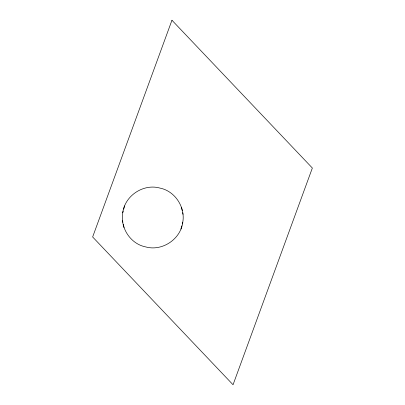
<?xml version="1.0" encoding="UTF-8"?>
<svg xmlns="http://www.w3.org/2000/svg" width="405" height="405" viewBox="0 0 405 405"><rect width="100%" height="100%" fill="white"/><g stroke="black" fill="none" stroke-linecap="round" stroke-linejoin="round"><path stroke-width="0.61" d="M122.73 212.772C120.062 227.797 130.476 243.896 145.567 246.883C162.056 251.601 180.696 239.289 182.792 222.198C185.46 207.178 175.046 191.074 159.96 188.087C143.466 183.374 124.826 195.686 122.73 212.772L123.166 211.101M182.356 223.874L182.792 222.198M123.717 209.117L124.558 205.927M180.969 229.048L181.81 225.858M182.645 212.681L182.994 214.285M122.528 220.69L122.877 222.294M181.526 207.421L182.199 210.565M123.322 224.405L124.001 227.549M171.953 20.25L92.644 236.971L233.047 384.75L312.356 168.029L171.953 20.25"/></g></svg>
